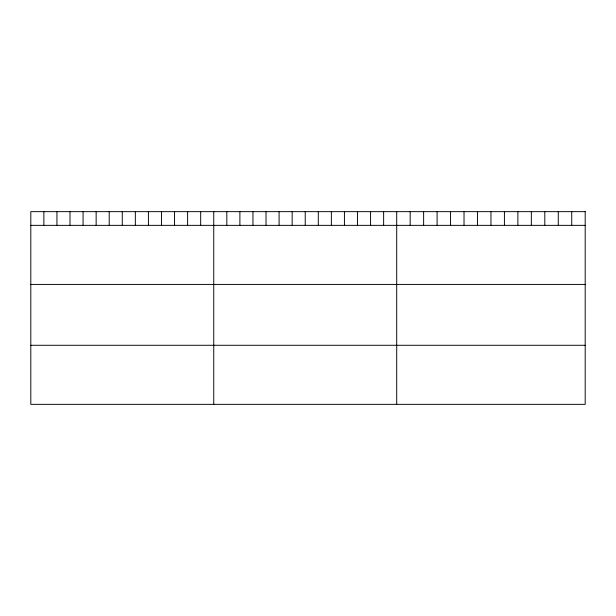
<?xml version="1.0" encoding="UTF-8"?>
<svg xmlns="http://www.w3.org/2000/svg" width="616" height="616" viewBox="0 0 616 616"><rect width="100%" height="100%" fill="white"/><g stroke="black" fill="none" stroke-linecap="round" stroke-linejoin="round"><path stroke-width="0.92" d="M30.8 225.356L585.2 225.356M30.8 284.423L585.2 284.423M30.8 345.283L585.2 345.283M571.733 211.65L571.733 225.356M558.273 211.65L558.273 225.356M544.806 211.65L544.806 225.356M531.346 211.65L531.346 225.356M517.879 211.65L517.879 225.356M504.419 211.65L504.419 225.356M490.952 211.65L490.952 225.356M477.485 211.65L477.485 225.356M464.025 211.65L464.025 225.356M450.558 211.65L450.558 225.356M437.098 211.65L437.098 225.356M423.631 211.65L423.631 225.356M410.171 211.65L410.171 225.356M396.704 211.65L396.704 404.35M383.637 211.65L383.637 225.356M370.57 211.65L370.57 225.356M357.503 211.65L357.503 225.356M344.429 211.65L344.429 225.356M331.362 211.65L331.362 225.356M318.295 211.65L318.295 225.356M305.228 211.65L305.228 225.356M292.161 211.65L292.161 225.356M279.094 211.65L279.094 225.356M266.027 211.65L266.027 225.356M252.953 211.65L252.953 225.356M239.886 211.65L239.886 225.356M226.819 211.65L226.819 225.356M213.752 211.65L213.752 404.35M200.685 211.65L200.685 225.356M187.618 211.65L187.618 225.356M174.551 211.65L174.551 225.356M161.477 211.65L161.477 225.356M148.41 211.65L148.41 225.356M135.343 211.65L135.343 225.356M122.276 211.65L122.276 225.356M109.209 211.65L109.209 225.356M96.142 211.65L96.142 225.356M83.075 211.65L83.075 225.356M70.001 211.65L70.001 225.356M56.934 211.65L56.934 225.356M43.867 211.65L43.867 225.356M585.2 211.65L30.8 211.65L30.8 404.35L585.2 404.35L585.2 211.65"/></g></svg>
